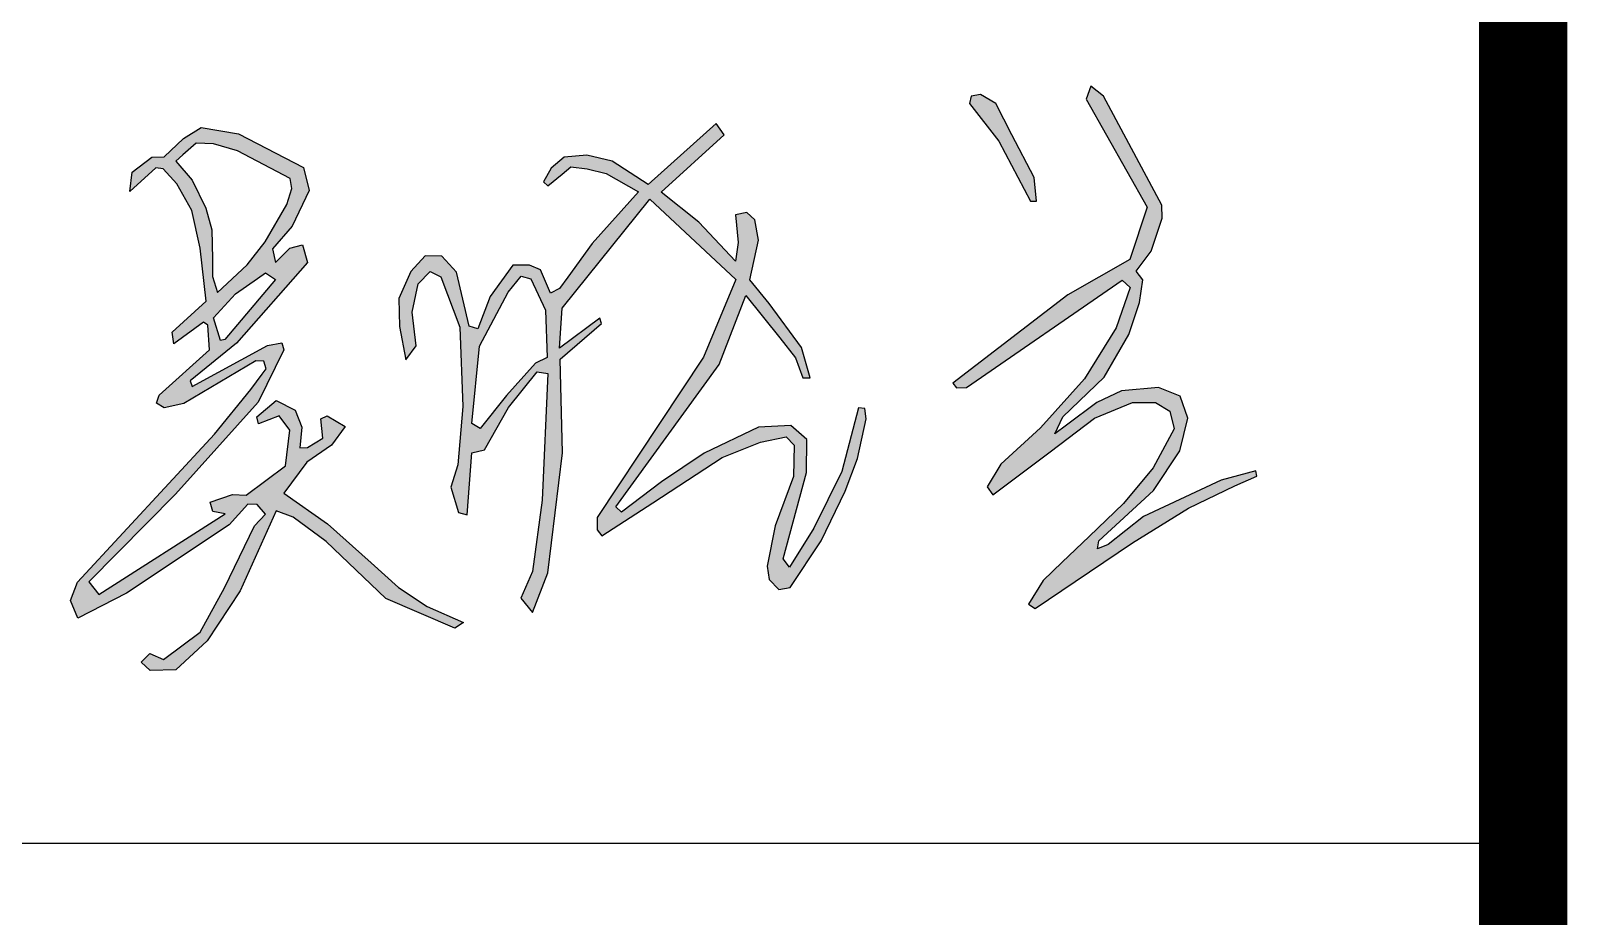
# Model space of a CAD drawing. Extents: x -417156 to 1571408, y 205758 to 1045562.
# Drawn here: x 1388418 to 1391898, y 904166 to 906170 of the extents above; entities that cross this region are included whole.
import ezdxf

# ---------------------------------------------------------------- set-up
doc = ezdxf.new("R2010")
doc.units = 0
doc.header["$LTSCALE"] = 1000
doc.header["$MEASUREMENT"] = 0
doc.layers.get('0').update_dxf_attribs({"linetype": 'CONTINUOUS'})
doc.layers.add('PUB_TITLE', color=4, linetype='CONTINUOUS')

msp = doc.modelspace()

# ---------------------------------------------------------------- hatches: boundary and pattern name
h = msp.add_hatch(color=256)
h.paths.add_polyline_path([(1390847.8, 906022.6), (1390819.1, 906044.6), (1390808.5, 906015.6), (1390946.9, 905770.9), (1390907.2, 905652.9), (1390766.7, 905573), (1390506.3, 905372.8), (1390515, 905362.2), (1390537.3, 905363.2), (1390889.6, 905605.9), (1390908, 905589.5), (1390876.1, 905497.6), (1390804.4, 905382.5), (1390704.6, 905271.8), (1390615.5, 905189.6), (1390584.5, 905138.3), (1390597.1, 905119.9), (1390726.8, 905217.6), (1390827.6, 905293.5), (1390913, 905329), (1390965.2, 905329), (1390998.1, 905309.6), (1391007.8, 905269), (1390960.4, 905181), (1390892.6, 905100.4), (1390815.1, 905025.9), (1390754, 904967.1), (1390711.2, 904925.9), (1390677.7, 904872.1), (1390693.2, 904862.5), (1390783.2, 904923.4), (1390913, 905011.3), (1391040.3, 905089.4), (1391144.7, 905140.2), (1391194.9, 905161.9), (1391192.9, 905174.1), (1391114.2, 905153.1), (1390938.5, 905071.1), (1390858.5, 905007.4), (1390834.1, 904997.3), (1390836.8, 905015.6), (1390960.9, 905129.4), (1391020.6, 905219.5), (1391039, 905293.8), (1391021.4, 905343.2), (1390972.5, 905362.9), (1390888.4, 905355.4), (1390832.8, 905329), (1390763.6, 905277.5), (1390737.7, 905258.2), (1390755.5, 905296.5), (1390849.1, 905386.6), (1390904.7, 905483.1), (1390929.2, 905555.6), (1390936.6, 905606.4), (1390921.7, 905626.1), (1390955.7, 905671.2), (1390980.8, 905746.4), (1390979.4, 905775.5)])
h.paths.add_polyline_path([(1390569.1, 906026.3), (1390548.3, 906022.5), (1390544.1, 906006), (1390610.6, 905920.7), (1390682.7, 905784.6), (1390696, 905784.6), (1390690.5, 905838.6), (1390640.4, 905934.8), (1390603.6, 906005.5)], flags=17)
h.paths.add_polyline_path([(1389496, 905344.9), (1389436.3, 905270.4), (1389417.1, 905281.6), (1389434.3, 905456.6), (1389499.1, 905579), (1389528.7, 905615), (1389550.7, 905608.6), (1389584, 905537.7), (1389587.6, 905430.7), (1389561.3, 905417.9)], flags=16)
h.paths.add_polyline_path([(1389253.6, 905501.3), (1389267.9, 905425.7), (1389290.7, 905457.3), (1389281.8, 905533.4), (1389295.6, 905597.7), (1389322.4, 905625.4), (1389347.1, 905613.5), (1389389.6, 905499.8), (1389396.6, 905319.9), (1389385.7, 905187.9), (1389369.8, 905137.5), (1389386.6, 905080.2), (1389406.4, 905074.3), (1389417.3, 905214.6), (1389446, 905221.6), (1389500.4, 905317.4), (1389564.8, 905398.5), (1389589.5, 905394.5), (1389576.6, 905107.9), (1389554.8, 904946.3), (1389528.1, 904886), (1389554.8, 904853.4), (1389589.5, 904943.3), (1389622.2, 905214.7), (1389617.5, 905427.1), (1389711.1, 905507.4), (1389706.9, 905519.9), (1389615.4, 905452), (1389621.7, 905542.8), (1389820.5, 905789.2), (1390015.2, 905607.1), (1389941.5, 905431.2), (1389842, 905281.4), (1389700.9, 905068.9), (1389701.2, 905041), (1389711.9, 905027.2), (1389826.7, 905102.1), (1389983.7, 905204.6), (1390070.7, 905238.9), (1390129.1, 905251.2), (1390147.4, 905232.1), (1390145.9, 905161.7), (1390103.8, 905049.8), (1390086.2, 904958.1), (1390090.8, 904928.3), (1390112.2, 904905.4), (1390138.3, 904910), (1390207.9, 905015.4), (1390262.3, 905128), (1390290.2, 905202.5), (1390309.8, 905292.1), (1390306.8, 905315.4), (1390292.5, 905316.9), (1390254.8, 905172.4), (1390191.5, 905044.4), (1390136.4, 904955.9), (1390122.1, 904974.7), (1390174.8, 905170.1), (1390175.6, 905245.4), (1390139.4, 905277), (1390066.3, 905273.2), (1389943.5, 905214.5), (1389846.3, 905149), (1389755.8, 905080.5), (1389743.1, 905092.7), (1389977.5, 905414.8), (1390037.4, 905571.1), (1390114.3, 905475.1), (1390150.3, 905430), (1390166.6, 905384.4), (1390183.2, 905384.4), (1390164, 905453.2), (1390090.4, 905553.2), (1390046.5, 905606.3), (1390066.5, 905696.1), (1390058.2, 905742.6), (1390039.9, 905759.2), (1390014.1, 905753.4), (1390020, 905691.1), (1390014.1, 905648.7), (1389931, 905736.8), (1389845.7, 905805.2), (1389988.7, 905934.5), (1389970.4, 905960.1), (1389816.2, 905822.5), (1389734.8, 905875.3), (1389677.2, 905889), (1389626.1, 905883.9), (1389596.5, 905859.5), (1389579.3, 905828.5), (1389589.3, 905819.2), (1389621.8, 905845.8), (1389641.6, 905862.1), (1389678.7, 905858), (1389721.7, 905847.6), (1389794.4, 905805.8), (1389689.4, 905689), (1389634.4, 905612.9), (1389615.7, 905587.1), (1389595, 905576.6), (1389572.3, 905629), (1389548.1, 905639.6), (1389510.2, 905639.6), (1389458.6, 905568.9), (1389430.4, 905495.8), (1389411.2, 905501.8), (1389382.3, 905623.8), (1389349, 905660.1), (1389311.6, 905660.6), (1389279.3, 905625.3), (1389252.1, 905564.3)])
h.paths.add_polyline_path([(1388848.3, 905469.6), (1388831.8, 905520.2), (1388881.8, 905575.2), (1388931.4, 905609.7), (1388950, 905622.7), (1388972.4, 905607.2), (1388857.8, 905471.7)], flags=16)
h.paths.add_polyline_path([(1388830, 905613.9), (1388841.5, 905578.2), (1388908.6, 905640.6), (1388949.4, 905692.3), (1388998.4, 905777.3), (1389009.2, 905813.6), (1389005.8, 905835.8), (1388886.1, 905898.5), (1388832.2, 905914.7), (1388793.1, 905915.8), (1388762.6, 905889.4), (1388746.6, 905875.5), (1388783.9, 905832), (1388814.9, 905768.5), (1388828.2, 905719.5), (1388829.7, 905654)], flags=16)
h.paths.add_polyline_path([(1388701.3, 905860), (1388642.8, 905806.8), (1388648.2, 905850.1), (1388692.7, 905884.2), (1388720.5, 905885), (1388764.2, 905926.2), (1388803.9, 905951.6), (1388888.8, 905937.3), (1389035.7, 905861.2), (1389048.4, 905808.8), (1389010.3, 905727.9), (1388965.8, 905676.4), (1388972.2, 905645.5), (1389004.7, 905678), (1389033.3, 905685.9), (1389045.1, 905645.5), (1388884.5, 905463.1), (1388779.4, 905378.2), (1388783.8, 905365.1), (1388954.6, 905457.8), (1388987, 905464), (1388991.4, 905448.2), (1388933.2, 905329.3), (1388746.3, 905121.6), (1388549.5, 904922.8), (1388572.5, 904894.3), (1388858.4, 905076.6), (1388830.9, 905082.1), (1388824.3, 905103), (1388874.9, 905120.5), (1388905.7, 905119.5), (1388994.8, 905185.4), (1389004.6, 905266.6), (1388980.5, 905298.5), (1388934.3, 905280.9), (1388929.9, 905296.3), (1388973.9, 905333.6), (1389016.7, 905311.7), (1389032.1, 905273.2), (1389027.7, 905226), (1389045.3, 905227.1), (1389079.4, 905248), (1389075, 905291.9), (1389089.3, 905298.5), (1389130, 905274.3), (1389099.2, 905232.6), (1389043.1, 905194.1), (1388991.5, 905123.8), (1389090.4, 905054.6), (1389189.4, 904965.7), (1389251.4, 904909.9), (1389316.1, 904867.4), (1389398.5, 904831.2), (1389378.7, 904818), (1389222.6, 904885), (1389087.4, 905014.6), (1389012.6, 905069.5), (1388974.1, 905083.8), (1388892.8, 904902.6), (1388818, 904789.4), (1388747.1, 904723.8), (1388688.6, 904722.3), (1388668.5, 904740.8), (1388687.8, 904760.8), (1388718.6, 904746.9), (1388801.8, 904809.3), (1388857.3, 904909), (1388925.1, 905049.9), (1388949.8, 905076), (1388931.3, 905098.3), (1388909.7, 905099.1), (1388867.4, 905052.2), (1388634.7, 904897.5), (1388524.5, 904840.5), (1388508.4, 904880.6), (1388523.8, 904922.1), (1388834.2, 905257.3), (1388916.7, 905358.5), (1388942, 905392.7), (1388951.4, 905405.4), (1388946.2, 905422.5), (1388928, 905423.3), (1388765.1, 905326.7), (1388720.4, 905316.5), (1388702.8, 905327.3), (1388708.9, 905345.6), (1388823.2, 905447.9), (1388819.2, 905503.9), (1388809.2, 905510.5), (1388742.5, 905461.9), (1388738.5, 905487.9), (1388815.2, 905558.5), (1388801.6, 905678.6), (1388783.4, 905763.8), (1388749.4, 905824.2), (1388718.3, 905858.2)])

# ---------------------------------------------------------------- linework, layer by layer
for p, q in [((1390548.3, 906022.5), (1390544.1, 906006)), ((1390569.1, 906026.3), (1390548.3, 906022.5)), ((1390603.6, 906005.5), (1390569.1, 906026.3)), ((1390819.1, 906044.6), (1390808.5, 906015.6)), ((1390847.8, 906022.6), (1390819.1, 906044.6)), ((1390979.4, 905775.5), (1390847.8, 906022.6)), ((1390544.1, 906006), (1390610.6, 905920.7)), ((1390640.4, 905934.8), (1390603.6, 906005.5)), ((1390808.5, 906015.6), (1390946.9, 905770.9)), ((1388764.2, 905926.2), (1388803.9, 905951.6)), ((1388803.9, 905951.6), (1388888.8, 905937.3)), ((1389970.4, 905960.1), (1389816.2, 905822.5)), ((1389988.7, 905934.5), (1389970.4, 905960.1)), ((1388720.5, 905885), (1388764.2, 905926.2)), ((1388793.1, 905915.8), (1388762.6, 905889.4)), ((1388832.2, 905914.7), (1388793.1, 905915.8)), ((1388886.1, 905898.5), (1388832.2, 905914.7)), ((1388888.8, 905937.3), (1389035.7, 905861.2)), ((1389845.7, 905805.2), (1389988.7, 905934.5)), ((1390610.6, 905920.7), (1390682.7, 905784.6)), ((1390690.5, 905838.6), (1390640.4, 905934.8)), ((1388648.2, 905850.1), (1388692.7, 905884.2)), ((1388692.7, 905884.2), (1388720.5, 905885)), ((1388762.6, 905889.4), (1388746.6, 905875.5)), ((1389005.8, 905835.8), (1388886.1, 905898.5)), ((1389626.1, 905883.9), (1389596.5, 905859.5)), ((1389677.2, 905889), (1389626.1, 905883.9)), ((1389734.8, 905875.3), (1389677.2, 905889)), ((1388701.3, 905860), (1388642.8, 905806.8)), ((1388642.8, 905806.8), (1388648.2, 905850.1)), ((1388718.3, 905858.2), (1388701.3, 905860)), ((1388749.4, 905824.2), (1388718.3, 905858.2)), ((1388746.6, 905875.5), (1388783.9, 905832)), ((1389035.7, 905861.2), (1389048.4, 905808.8)), ((1389596.5, 905859.5), (1389579.3, 905828.5)), ((1389589.3, 905819.2), (1389621.8, 905845.8)), ((1389621.8, 905845.8), (1389641.6, 905862.1)), ((1389641.6, 905862.1), (1389678.7, 905858)), ((1389678.7, 905858), (1389721.7, 905847.6)), ((1389721.7, 905847.6), (1389794.4, 905805.8)), ((1389816.2, 905822.5), (1389734.8, 905875.3)), ((1388783.4, 905763.8), (1388749.4, 905824.2)), ((1388783.9, 905832), (1388814.9, 905768.5)), ((1388998.4, 905777.3), (1389009.2, 905813.6)), ((1389009.2, 905813.6), (1389005.8, 905835.8)), ((1389579.3, 905828.5), (1389589.3, 905819.2)), ((1390696, 905784.6), (1390690.5, 905838.6)), ((1388949.4, 905692.3), (1388998.4, 905777.3)), ((1389048.4, 905808.8), (1389010.3, 905727.9)), ((1389621.7, 905542.8), (1389820.5, 905789.2)), ((1389794.4, 905805.8), (1389689.4, 905689)), ((1389820.5, 905789.2), (1390015.2, 905607.1)), ((1389931, 905736.8), (1389845.7, 905805.2)), ((1390682.7, 905784.6), (1390696, 905784.6)), ((1390980.8, 905746.4), (1390979.4, 905775.5)), ((1388801.6, 905678.6), (1388783.4, 905763.8)), ((1388814.9, 905768.5), (1388828.2, 905719.5)), ((1390039.9, 905759.2), (1390014.1, 905753.4)), ((1390014.1, 905753.4), (1390020, 905691.1)), ((1390058.2, 905742.6), (1390039.9, 905759.2)), ((1390066.5, 905696.1), (1390058.2, 905742.6)), ((1390946.9, 905770.9), (1390907.2, 905652.9)), ((1390955.7, 905671.2), (1390980.8, 905746.4)), ((1388828.2, 905719.5), (1388829.7, 905654)), ((1389010.3, 905727.9), (1388965.8, 905676.4)), ((1390014.1, 905648.7), (1389931, 905736.8)), ((1388815.2, 905558.5), (1388801.6, 905678.6)), ((1388908.6, 905640.6), (1388949.4, 905692.3)), ((1388965.8, 905676.4), (1388972.2, 905645.5)), ((1388972.2, 905645.5), (1389004.7, 905678)), ((1389004.7, 905678), (1389033.3, 905685.9)), ((1389033.3, 905685.9), (1389045.1, 905645.5)), ((1389689.4, 905689), (1389634.4, 905612.9)), ((1390020, 905691.1), (1390014.1, 905648.7)), ((1390046.5, 905606.3), (1390066.5, 905696.1)), ((1390921.7, 905626.1), (1390955.7, 905671.2)), ((1388829.7, 905654), (1388830, 905613.9)), ((1388841.5, 905578.2), (1388908.6, 905640.6)), ((1389045.1, 905645.5), (1388884.5, 905463.1)), ((1389311.6, 905660.6), (1389279.3, 905625.3)), ((1389349, 905660.1), (1389311.6, 905660.6)), ((1389382.3, 905623.8), (1389349, 905660.1)), ((1389510.2, 905639.6), (1389458.6, 905568.9)), ((1389548.1, 905639.6), (1389510.2, 905639.6)), ((1389572.3, 905629), (1389548.1, 905639.6)), ((1390907.2, 905652.9), (1390766.7, 905573)), ((1388830, 905613.9), (1388841.5, 905578.2)), ((1388972.4, 905607.2), (1388857.8, 905471.7)), ((1388881.8, 905575.2), (1388931.4, 905609.7)), ((1388931.4, 905609.7), (1388950, 905622.7)), ((1388950, 905622.7), (1388972.4, 905607.2)), ((1389279.3, 905625.3), (1389252.1, 905564.3)), ((1389295.6, 905597.7), (1389322.4, 905625.4)), ((1389322.4, 905625.4), (1389347.1, 905613.5)), ((1389347.1, 905613.5), (1389389.6, 905499.8)), ((1389411.2, 905501.8), (1389382.3, 905623.8)), ((1389499.1, 905579), (1389528.7, 905615)), ((1389528.7, 905615), (1389550.7, 905608.6)), ((1389550.7, 905608.6), (1389584, 905537.7)), ((1389595, 905576.6), (1389572.3, 905629)), ((1389634.4, 905612.9), (1389615.7, 905587.1)), ((1390015.2, 905607.1), (1389941.5, 905431.2)), ((1390090.4, 905553.2), (1390046.5, 905606.3)), ((1390537.3, 905363.2), (1390889.6, 905605.9)), ((1390889.6, 905605.9), (1390908, 905589.5)), ((1390936.6, 905606.4), (1390921.7, 905626.1)), ((1390929.2, 905555.6), (1390936.6, 905606.4)), ((1388831.8, 905520.2), (1388881.8, 905575.2)), ((1389281.8, 905533.4), (1389295.6, 905597.7)), ((1389458.6, 905568.9), (1389430.4, 905495.8)), ((1389434.3, 905456.6), (1389499.1, 905579)), ((1389615.7, 905587.1), (1389595, 905576.6)), ((1389977.5, 905414.8), (1390037.4, 905571.1)), ((1390037.4, 905571.1), (1390114.3, 905475.1)), ((1390766.7, 905573), (1390506.3, 905372.8)), ((1390908, 905589.5), (1390876.1, 905497.6)), ((1388738.5, 905487.9), (1388815.2, 905558.5)), ((1389252.1, 905564.3), (1389253.6, 905501.3)), ((1389290.7, 905457.3), (1389281.8, 905533.4)), ((1389584, 905537.7), (1389587.6, 905430.7)), ((1389615.4, 905452), (1389621.7, 905542.8)), ((1390164, 905453.2), (1390090.4, 905553.2)), ((1390904.7, 905483.1), (1390929.2, 905555.6)), ((1388809.2, 905510.5), (1388742.5, 905461.9)), ((1388819.2, 905503.9), (1388809.2, 905510.5)), ((1388823.2, 905447.9), (1388819.2, 905503.9)), ((1388848.3, 905469.6), (1388831.8, 905520.2)), ((1389253.6, 905501.3), (1389267.9, 905425.7)), ((1389389.6, 905499.8), (1389396.6, 905319.9)), ((1389430.4, 905495.8), (1389411.2, 905501.8)), ((1389706.9, 905519.9), (1389615.4, 905452)), ((1389617.5, 905427.1), (1389711.1, 905507.4)), ((1389711.1, 905507.4), (1389706.9, 905519.9)), ((1390876.1, 905497.6), (1390804.4, 905382.5)), ((1388742.5, 905461.9), (1388738.5, 905487.9)), ((1388884.5, 905463.1), (1388779.4, 905378.2)), ((1388857.8, 905471.7), (1388848.3, 905469.6)), ((1388954.6, 905457.8), (1388987, 905464)), ((1388987, 905464), (1388991.4, 905448.2)), ((1390114.3, 905475.1), (1390150.3, 905430)), ((1390849.1, 905386.6), (1390904.7, 905483.1)), ((1388708.9, 905345.6), (1388823.2, 905447.9)), ((1388783.8, 905365.1), (1388954.6, 905457.8)), ((1388991.4, 905448.2), (1388933.2, 905329.3)), ((1389267.9, 905425.7), (1389290.7, 905457.3)), ((1389417.1, 905281.6), (1389434.3, 905456.6)), ((1389587.6, 905430.7), (1389561.3, 905417.9)), ((1389941.5, 905431.2), (1389842, 905281.4)), ((1390150.3, 905430), (1390166.6, 905384.4)), ((1390183.2, 905384.4), (1390164, 905453.2)), ((1388928, 905423.3), (1388765.1, 905326.7)), ((1388916.7, 905358.5), (1388942, 905392.7)), ((1388946.2, 905422.5), (1388928, 905423.3)), ((1388942, 905392.7), (1388951.4, 905405.4)), ((1388951.4, 905405.4), (1388946.2, 905422.5)), ((1389561.3, 905417.9), (1389496, 905344.9)), ((1389500.4, 905317.4), (1389564.8, 905398.5)), ((1389564.8, 905398.5), (1389589.5, 905394.5)), ((1389589.5, 905394.5), (1389576.6, 905107.9)), ((1389622.2, 905214.7), (1389617.5, 905427.1)), ((1389743.1, 905092.7), (1389977.5, 905414.8)), ((1388779.4, 905378.2), (1388783.8, 905365.1)), ((1388834.2, 905257.3), (1388916.7, 905358.5)), ((1390166.6, 905384.4), (1390183.2, 905384.4)), ((1390506.3, 905372.8), (1390515, 905362.2)), ((1390515, 905362.2), (1390537.3, 905363.2)), ((1390804.4, 905382.5), (1390704.6, 905271.8)), ((1390755.5, 905296.5), (1390849.1, 905386.6)), ((1390972.5, 905362.9), (1390888.4, 905355.4)), ((1391021.4, 905343.2), (1390972.5, 905362.9)), ((1388702.8, 905327.3), (1388708.9, 905345.6)), ((1388720.4, 905316.5), (1388702.8, 905327.3)), ((1388765.1, 905326.7), (1388720.4, 905316.5)), ((1388933.2, 905329.3), (1388746.3, 905121.6)), ((1388929.9, 905296.3), (1388973.9, 905333.6)), ((1388973.9, 905333.6), (1389016.7, 905311.7)), ((1389496, 905344.9), (1389436.3, 905270.4)), ((1390832.8, 905329), (1390763.6, 905277.5)), ((1390827.6, 905293.5), (1390913, 905329)), ((1390888.4, 905355.4), (1390832.8, 905329)), ((1390913, 905329), (1390965.2, 905329)), ((1390965.2, 905329), (1390998.1, 905309.6)), ((1391039, 905293.8), (1391021.4, 905343.2)), ((1388934.3, 905280.9), (1388929.9, 905296.3)), ((1388980.5, 905298.5), (1388934.3, 905280.9)), ((1389004.6, 905266.6), (1388980.5, 905298.5)), ((1389016.7, 905311.7), (1389032.1, 905273.2)), ((1389075, 905291.9), (1389089.3, 905298.5)), ((1389079.4, 905248), (1389075, 905291.9)), ((1389089.3, 905298.5), (1389130, 905274.3)), ((1389396.6, 905319.9), (1389385.7, 905187.9)), ((1389446, 905221.6), (1389500.4, 905317.4)), ((1390292.5, 905316.9), (1390254.8, 905172.4)), ((1390290.2, 905202.5), (1390309.8, 905292.1)), ((1390306.8, 905315.4), (1390292.5, 905316.9)), ((1390309.8, 905292.1), (1390306.8, 905315.4)), ((1390726.8, 905217.6), (1390827.6, 905293.5)), ((1390737.7, 905258.2), (1390755.5, 905296.5)), ((1390998.1, 905309.6), (1391007.8, 905269)), ((1391020.6, 905219.5), (1391039, 905293.8)), ((1388523.8, 904922.1), (1388834.2, 905257.3)), ((1388934.3, 905280.9), (1388934.3, 905280.9)), ((1388994.8, 905185.4), (1389004.6, 905266.6)), ((1389032.1, 905273.2), (1389027.7, 905226)), ((1389130, 905274.3), (1389099.2, 905232.6)), ((1389436.3, 905270.4), (1389417.1, 905281.6)), ((1389842, 905281.4), (1389700.9, 905068.9)), ((1390066.3, 905273.2), (1389943.5, 905214.5)), ((1390139.4, 905277), (1390066.3, 905273.2)), ((1390175.6, 905245.4), (1390139.4, 905277)), ((1390704.6, 905271.8), (1390615.5, 905189.6)), ((1390763.6, 905277.5), (1390737.7, 905258.2)), ((1391007.8, 905269), (1390960.4, 905181)), ((1389027.7, 905226), (1389045.3, 905227.1)), ((1389099.2, 905232.6), (1389043.1, 905194.1)), ((1389045.3, 905227.1), (1389079.4, 905248)), ((1389417.3, 905214.6), (1389446, 905221.6)), ((1389983.7, 905204.6), (1390070.7, 905238.9)), ((1390070.7, 905238.9), (1390129.1, 905251.2)), ((1390129.1, 905251.2), (1390147.4, 905232.1)), ((1390147.4, 905232.1), (1390145.9, 905161.7)), ((1390174.8, 905170.1), (1390175.6, 905245.4)), ((1390960.9, 905129.4), (1391020.6, 905219.5)), ((1388905.7, 905119.5), (1388994.8, 905185.4)), ((1389043.1, 905194.1), (1388991.5, 905123.8)), ((1389385.7, 905187.9), (1389369.8, 905137.5)), ((1389406.4, 905074.3), (1389417.3, 905214.6)), ((1389589.5, 904943.3), (1389622.2, 905214.7)), ((1389826.7, 905102.1), (1389983.7, 905204.6)), ((1389943.5, 905214.5), (1389846.3, 905149)), ((1390262.3, 905128), (1390290.2, 905202.5)), ((1390615.5, 905189.6), (1390584.5, 905138.3)), ((1390597.1, 905119.9), (1390726.8, 905217.6)), ((1389846.3, 905149), (1389755.8, 905080.5)), ((1390145.9, 905161.7), (1390103.8, 905049.8)), ((1390122.1, 904974.7), (1390174.8, 905170.1)), ((1390254.8, 905172.4), (1390191.5, 905044.4)), ((1390960.4, 905181), (1390892.6, 905100.4)), ((1391114.2, 905153.1), (1390938.5, 905071.1)), ((1391192.9, 905174.1), (1391114.2, 905153.1)), ((1391144.7, 905140.2), (1391194.9, 905161.9)), ((1391194.9, 905161.9), (1391192.9, 905174.1)), ((1388746.3, 905121.6), (1388549.5, 904922.8)), ((1388824.3, 905103), (1388874.9, 905120.5)), ((1388874.9, 905120.5), (1388905.7, 905119.5)), ((1388991.5, 905123.8), (1389090.4, 905054.6)), ((1389369.8, 905137.5), (1389386.6, 905080.2)), ((1390207.9, 905015.4), (1390262.3, 905128)), ((1390584.5, 905138.3), (1390597.1, 905119.9)), ((1390836.8, 905015.6), (1390960.9, 905129.4)), ((1391040.3, 905089.4), (1391144.7, 905140.2)), ((1388830.9, 905082.1), (1388824.3, 905103)), ((1388858.4, 905076.6), (1388830.9, 905082.1)), ((1388909.7, 905099.1), (1388867.4, 905052.2)), ((1388974.1, 905083.8), (1388892.8, 904902.6)), ((1388931.3, 905098.3), (1388909.7, 905099.1)), ((1388949.8, 905076), (1388931.3, 905098.3)), ((1389012.6, 905069.5), (1388974.1, 905083.8)), ((1389386.6, 905080.2), (1389406.4, 905074.3)), ((1389576.6, 905107.9), (1389554.8, 904946.3)), ((1389711.9, 905027.2), (1389826.7, 905102.1)), ((1389755.8, 905080.5), (1389743.1, 905092.7)), ((1390892.6, 905100.4), (1390815.1, 905025.9)), ((1390913, 905011.3), (1391040.3, 905089.4)), ((1388572.5, 904894.3), (1388858.4, 905076.6)), ((1388867.4, 905052.2), (1388634.7, 904897.5)), ((1388857.3, 904909), (1388925.1, 905049.9)), ((1388925.1, 905049.9), (1388949.8, 905076)), ((1389087.4, 905014.6), (1389012.6, 905069.5)), ((1389090.4, 905054.6), (1389189.4, 904965.7)), ((1389700.9, 905068.9), (1389701.2, 905041)), ((1390103.8, 905049.8), (1390086.2, 904958.1)), ((1390191.5, 905044.4), (1390136.4, 904955.9)), ((1390938.5, 905071.1), (1390858.5, 905007.4)), ((1389222.6, 904885), (1389087.4, 905014.6)), ((1389701.2, 905041), (1389711.9, 905027.2)), ((1390138.3, 904910), (1390207.9, 905015.4)), ((1390815.1, 905025.9), (1390754, 904967.1)), ((1390783.2, 904923.4), (1390913, 905011.3)), ((1390834.1, 904997.3), (1390836.8, 905015.6)), ((1390136.4, 904955.9), (1390122.1, 904974.7)), ((1390858.5, 905007.4), (1390834.1, 904997.3)), ((1389189.4, 904965.7), (1389251.4, 904909.9)), ((1389554.8, 904946.3), (1389528.1, 904886)), ((1389554.8, 904853.4), (1389589.5, 904943.3)), ((1390086.2, 904958.1), (1390090.8, 904928.3)), ((1390754, 904967.1), (1390711.2, 904925.9)), ((1388508.4, 904880.6), (1388523.8, 904922.1)), ((1388549.5, 904922.8), (1388572.5, 904894.3)), ((1388801.8, 904809.3), (1388857.3, 904909)), ((1389251.4, 904909.9), (1389316.1, 904867.4)), ((1390090.8, 904928.3), (1390112.2, 904905.4)), ((1390112.2, 904905.4), (1390138.3, 904910)), ((1390711.2, 904925.9), (1390677.7, 904872.1)), ((1390693.2, 904862.5), (1390783.2, 904923.4)), ((1388524.5, 904840.5), (1388508.4, 904880.6)), ((1388634.7, 904897.5), (1388524.5, 904840.5)), ((1388892.8, 904902.6), (1388818, 904789.4)), ((1389378.7, 904818), (1389222.6, 904885)), ((1389528.1, 904886), (1389554.8, 904853.4)), ((1390677.7, 904872.1), (1390693.2, 904862.5)), ((1389316.1, 904867.4), (1389398.5, 904831.2)), ((1388718.6, 904746.9), (1388801.8, 904809.3)), ((1389398.5, 904831.2), (1389378.7, 904818)), ((1388818, 904789.4), (1388747.1, 904723.8)), ((1388668.5, 904740.8), (1388687.8, 904760.8)), ((1388688.6, 904722.3), (1388668.5, 904740.8)), ((1388687.8, 904760.8), (1388718.6, 904746.9)), ((1388747.1, 904723.8), (1388688.6, 904722.3))]:
    msp.add_line(p, q)
at = {"layer": 'PUB_TITLE', "color": 4}
msp.add_line((1380797.9, 904331.3), (1391797.9, 904331.3), dxfattribs=at)
at = {"layer": 'PUB_TITLE', "const_width": 200}
msp.add_lwpolyline([(1230597.9, 869803.1), (1391797.9, 869803.1), (1391797.9, 984603.1), (1230597.9, 984603.1)], close=True, dxfattribs=at)

doc.saveas('drawing.dxf')
